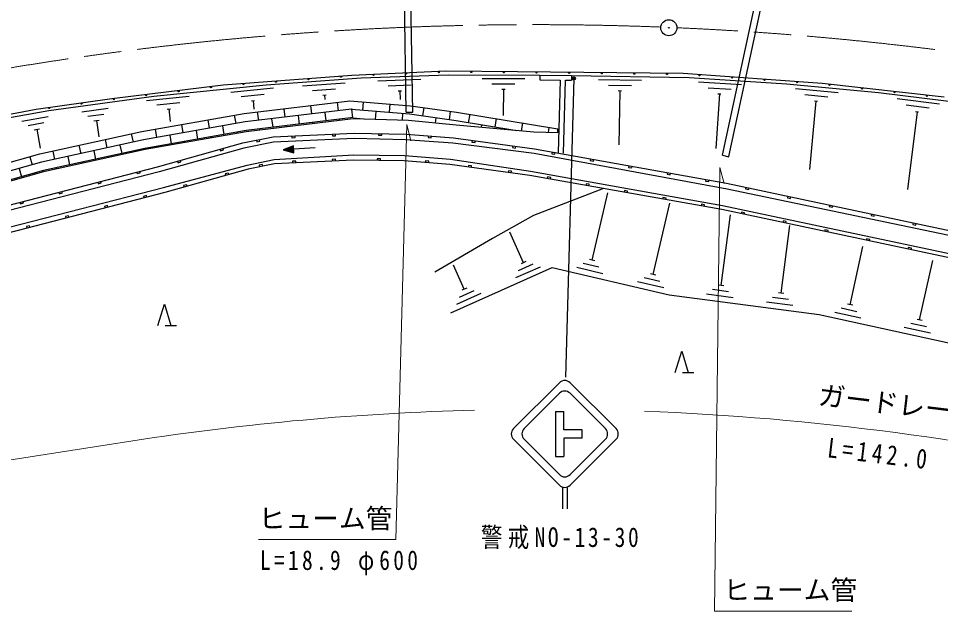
# Model space of a CAD drawing. Units: millimetres, scale not verified. Extents: x 40000 to 680000, y 20000 to 380000.
# Drawn here: x 217191 to 303296, y 259727 to 315492 of the extents above; entities that cross this region are included whole.
import ezdxf
from ezdxf.enums import TextEntityAlignment as Align

# ---------------------------------------------------------------- set-up
doc = ezdxf.new("R2010")
doc.units = ezdxf.units.MM
doc.header["$LTSCALE"] = 1000
doc.linetypes.add('CHAIN', pattern=[18.5, 12, -1.5, 3.5, -1.5])
for name, color, linetype, lineweight in [('M-BGD', 7, 'Continuous', 25), ('M-BMK', 2, 'CHAIN', 13), ('M-BMK-SRVR', 3, 'Continuous', 25), ('M-STR-HTXT', 7, 'Continuous', 13), ('M-STR-STRC', 7, 'Continuous', 25)]:
    doc.layers.add(name, color=color, linetype=linetype, lineweight=lineweight)
doc.styles.add('ＭＳ ゴシック', font='')
doc.styles.get('ＭＳ ゴシック').set_extended_font_data('MS Gothic')

msp = doc.modelspace()

# ---------------------------------------------------------------- linework, layer by layer
at = {"layer": 'M-BGD'}
for p, q in [((253403, 306724), (253107, 325646)), ((254003, 306733), (253707, 325665)), ((282926, 302711), (287430, 323599)), ((283513, 302585), (288014, 323456)), ((248315, 310178), (236293, 309263)), ((257106, 310555), (248315, 310178)), ((263784, 310502), (257106, 310555)), ((279253, 310340), (263784, 310502)), ((265881, 310160), (265876, 309760)), ((268826, 310120), (265881, 310160)), ((268826, 310120), (268820, 309720)), ((292232, 309424), (279253, 310340)), ((236293, 309263), (225899, 307970)), ((243703, 309195), (247697, 309492)), ((250758, 309663), (254760, 309814)), ((251702, 309197), (253853, 309278)), ((260479, 309891), (264484, 309868)), ((261402, 309385), (263555, 309373)), ((271359, 309779), (275363, 309716)), ((272277, 309264), (274429, 309230)), ((280708, 309586), (284705, 309320)), ((303621, 308132), (292232, 309424)), ((237009, 308617), (240995, 309010)), ((237980, 308210), (240122, 308421)), ((244663, 308765), (246810, 308924)), ((245624, 308334), (245924, 308356)), ((245774, 308345), (245804, 307936)), ((252646, 308732), (252947, 308743)), ((252797, 308738), (252827, 307922)), ((262325, 308879), (262626, 308877)), ((262475, 308878), (262461, 306420)), ((273195, 308749), (273495, 308744)), ((273345, 308746), (273264, 303682)), ((281599, 309025), (283747, 308882)), ((282640, 308454), (282302, 303361)), ((282490, 308464), (282790, 308444)), ((289761, 308961), (293749, 308588)), ((290637, 308376), (292780, 308176)), ((225899, 307970), (218832, 307001)), ((229152, 307844), (233138, 308236)), ((230123, 307436), (232265, 307647)), ((238257, 306616), (248143, 307806)), ((238950, 307802), (239249, 307832)), ((239100, 307817), (239178, 307025)), ((246944, 307662), (247040, 306868)), ((248143, 307806), (253798, 307346)), ((249389, 307705), (249324, 306907)), ((251881, 307502), (251816, 306705)), ((291662, 307777), (291064, 301370)), ((291512, 307791), (291811, 307763)), ((299234, 308023), (303209, 307531)), ((300092, 307412), (302229, 307148)), ((218832, 307001), (205099, 304362)), ((223103, 306783), (225579, 307123)), ((223666, 306356), (225152, 306560)), ((228719, 304933), (238257, 306616)), ((231094, 307029), (231393, 307058)), ((231243, 307043), (231358, 305881)), ((248288, 307018), (238353, 305822)), ((239498, 306766), (239594, 305971)), ((241980, 307064), (242076, 306270)), ((244462, 307363), (244558, 306569)), ((245799, 306718), (245895, 305924)), ((248281, 307017), (248377, 306223)), ((248345, 307025), (248288, 307018)), ((253699, 306551), (248293, 306991)), ((250570, 306806), (250509, 306065)), ((253062, 306603), (253012, 305992)), ((253403, 306724), (254003, 306733)), ((258068, 305945), (253699, 306552)), ((253733, 306549), (253699, 306551)), ((253798, 307346), (258096, 306749)), ((255036, 307174), (254926, 306382)), ((257512, 306830), (257402, 306038)), ((258096, 306749), (267549, 305189)), ((259330, 306545), (259199, 305756)), ((301099, 306783), (300199, 299515)), ((300950, 306802), (301248, 306765)), ((217511, 305904), (219972, 306347)), ((218092, 305500), (219568, 305766)), ((224230, 305928), (224725, 305996)), ((224477, 305962), (224687, 304437)), ((238353, 305821), (228858, 304145)), ((234874, 306019), (235013, 305231)), ((237336, 306454), (237475, 305666)), ((248434, 306230), (238448, 305028)), ((248453, 306125), (238462, 304916)), ((240835, 306121), (240930, 305327)), ((243317, 306420), (243412, 305625)), ((244654, 305775), (244666, 305667)), ((247136, 306073), (247148, 305967)), ((249424, 306097), (248443, 306176)), ((253626, 305974), (248453, 306125)), ((249259, 306110), (249258, 306101)), ((258053, 305515), (253626, 305974)), ((256164, 306210), (256096, 305718)), ((263739, 305007), (258068, 305943)), ((261796, 306138), (261666, 305349)), ((264263, 305732), (264138, 304972)), ((218673, 305097), (219165, 305185)), ((218919, 305141), (219235, 303388)), ((219175, 302842), (228719, 304933)), ((238449, 305025), (228998, 303357)), ((238462, 304916), (229017, 303246)), ((229950, 305150), (230089, 304362)), ((232412, 305584), (232551, 304797)), ((233782, 305014), (233921, 304226)), ((236244, 305449), (236383, 304661)), ((237614, 304878), (237633, 304770)), ((239689, 305177), (239703, 305066)), ((242171, 305476), (242185, 305367)), ((260433, 305553), (260392, 305306)), ((262899, 305146), (262889, 305083)), ((266730, 305325), (266649, 304835)), ((267562, 304814), (267549, 305189)), ((228859, 304144), (219347, 302061)), ((225281, 304179), (225452, 303398)), ((227723, 304714), (227894, 303933)), ((228890, 304151), (228859, 304144)), ((231320, 304579), (231459, 303791)), ((232690, 304009), (232710, 303899)), ((235152, 304443), (235172, 304335)), ((238142, 303865), (240978, 304429)), ((240978, 304429), (248534, 304770)), ((248526, 304269), (241001, 303928)), ((253319, 304156), (248526, 304269)), ((248534, 304770), (253403, 304687)), ((257762, 303842), (253319, 304156)), ((253403, 304687), (257807, 304331)), ((257807, 304331), (265369, 303304)), ((228998, 303356), (219518, 301279)), ((229017, 303246), (219542, 301170)), ((220396, 303110), (220568, 302328)), ((222839, 303645), (223010, 302863)), ((224231, 303131), (224402, 302349)), ((226673, 303665), (226844, 302884)), ((228065, 303151), (228089, 303043)), ((229062, 303370), (228998, 303356)), ((230185, 301646), (238142, 303865)), ((230228, 303574), (230248, 303464)), ((238239, 303374), (230320, 301164)), ((241001, 303928), (238239, 303374)), ((244895, 303410), (241898, 303206)), ((265334, 302883), (257762, 303842)), ((265369, 303304), (283317, 300106)), ((209815, 300226), (219175, 302842)), ((218242, 302582), (218458, 301811)), ((221789, 302596), (221960, 301814)), ((225623, 302616), (225647, 302508)), ((238551, 301802), (241073, 302328)), ((241073, 302328), (248500, 302767)), ((248492, 302267), (241091, 301928)), ((253201, 302192), (248492, 302267)), ((248500, 302767), (253241, 302691)), ((253241, 302691), (257538, 302346)), ((257538, 302346), (265000, 301234)), ((283380, 299546), (265334, 302883)), ((282928, 302719), (283511, 302577)), ((208398, 296029), (230185, 301646)), ((219347, 302060), (210031, 299456)), ((217254, 301475), (217469, 300704)), ((220739, 301547), (220763, 301437)), ((223181, 302082), (223205, 301973)), ((230723, 299717), (238551, 301802)), ((238630, 301409), (230858, 299235)), ((241091, 301928), (238630, 301409)), ((257470, 301850), (253201, 302192)), ((264930, 300839), (257470, 301850)), ((230320, 301164), (208523, 295544)), ((219518, 301277), (210246, 298685)), ((219542, 301170), (210276, 298577)), ((218673, 301041), (218703, 300935)), ((219606, 301301), (219518, 301277)), ((282877, 297642), (264930, 300839)), ((265000, 301234), (282948, 298036)), ((208898, 294090), (230723, 299717)), ((283317, 300106), (318449, 292642)), ((230858, 299235), (209023, 293605)), ((270765, 292910), (272234, 299195)), ((318438, 292197), (283380, 299546)), ((276453, 291581), (278010, 298243)), ((282948, 298036), (317997, 290588)), ((282815, 290565), (283681, 297153)), ((317911, 290197), (282877, 297642)), ((264348, 292679), (263071, 295532)), ((288405, 289831), (289234, 296147)), ((294846, 288755), (296041, 294207)), ((264577, 292781), (264120, 292577)), ((271008, 292854), (270521, 292967)), ((301345, 287330), (302564, 292895)), ((258820, 290204), (257817, 292444)), ((265898, 292277), (263616, 291255)), ((265237, 292529), (263868, 291916)), ((271754, 291652), (269320, 292221)), ((271381, 292253), (269921, 292594)), ((277069, 290923), (275609, 291265)), ((276696, 291524), (276210, 291638)), ((259049, 290306), (258592, 290101)), ((277443, 290322), (275008, 290892)), ((283063, 290532), (282568, 290598)), ((260370, 289802), (258088, 288780)), ((259709, 290054), (258340, 289441)), ((283925, 289411), (281446, 289736)), ((283494, 289972), (282007, 290167)), ((289084, 289238), (287596, 289433)), ((288653, 289799), (288157, 289864)), ((289514, 288677), (287035, 289002)), ((295091, 288701), (294602, 288808)), ((295853, 287510), (293411, 288045)), ((295472, 288106), (294007, 288427)), ((230898, 286806), (231938, 286806)), ((301970, 286682), (300505, 287003)), ((301589, 287277), (301100, 287384)), ((302352, 286086), (299909, 286621)), ((279203, 282414), (280243, 282414))]:
    msp.add_line(p, q, dxfattribs=at)
for points in [[(265881, 310160), (257303, 310210), (249197, 309904), (240328, 309246), (229838, 308213), (220027, 306865), (209918, 305044), (209840, 305436)], [(320068, 305187), (313458, 306311), (305840, 307508), (297515, 308538), (288917, 309341), (279836, 309945), (268826, 310120)], [(265876, 309760), (267784, 309734), (267577, 302940)], [(268078, 302925), (268285, 309727), (268820, 309720)], [(267562, 304814), (265326, 304865), (258053, 305515)], [(239413, 304117), (239442, 303970), (239736, 304029), (239707, 304176)], [(242717, 304507), (242724, 304357), (243024, 304371), (243017, 304521)], [(246495, 304678), (246502, 304528), (246802, 304541), (246795, 304691)], [(250818, 304731), (250816, 304581), (251116, 304576), (251118, 304726)], [(255455, 304521), (255443, 304371), (255742, 304347), (255754, 304497)], [(259549, 304094), (259529, 303945), (259826, 303905), (259846, 304054)], [(236008, 303270), (236048, 303125), (236337, 303206), (236297, 303351)], [(263330, 303581), (263310, 303432), (263607, 303392), (263627, 303540)], [(232030, 302161), (232070, 302016), (232359, 302097), (232319, 302241)], [(246791, 302189), (246784, 302339), (246485, 302325), (246492, 302175)], [(250996, 302227), (250999, 302377), (250699, 302381), (250696, 302231)], [(267016, 303010), (266990, 302863), (267285, 302810), (267312, 302958)], [(270606, 302371), (270579, 302223), (270875, 302171), (270901, 302318)], [(240007, 301699), (239976, 301846), (239683, 301784), (239713, 301638)], [(243091, 302019), (243084, 302169), (242784, 302155), (242791, 302006)], [(255485, 302009), (255497, 302158), (255198, 302182), (255186, 302033)], [(259484, 301577), (259504, 301726), (259207, 301766), (259187, 301617)], [(274195, 301731), (274169, 301584), (274464, 301531), (274491, 301679)], [(228225, 301141), (228262, 300996), (228553, 301071), (228515, 301216)], [(236831, 300906), (236791, 301051), (236502, 300970), (236542, 300825)], [(263214, 301072), (263234, 301220), (262937, 301261), (262917, 301112)], [(266873, 300493), (266899, 300641), (266604, 300694), (266577, 300546)], [(277785, 301092), (277758, 300944), (278054, 300892), (278080, 301039)], [(224593, 300205), (224631, 300059), (224921, 300134), (224884, 300280)], [(232945, 299819), (232905, 299964), (232616, 299883), (232656, 299738)], [(270462, 299854), (270488, 300001), (270193, 300054), (270167, 299906)], [(281374, 300452), (281348, 300305), (281643, 300252), (281669, 300400)], [(285122, 299723), (285090, 299576), (285384, 299514), (285415, 299660)], [(220962, 299268), (221000, 299123), (221290, 299198), (221253, 299343)], [(229184, 298803), (229146, 298949), (228856, 298874), (228893, 298728)], [(271831, 299610), (265289, 297084), (261446, 294954), (256074, 291805)], [(274051, 299214), (274078, 299362), (273782, 299414), (273756, 299267)], [(289025, 298893), (288994, 298747), (289287, 298684), (289319, 298831)], [(217331, 298332), (217369, 298187), (217659, 298262), (217622, 298407)], [(225544, 297865), (225507, 298010), (225217, 297935), (225254, 297790)], [(277641, 298575), (277667, 298722), (277372, 298775), (277346, 298627)], [(281230, 297935), (281257, 298083), (280961, 298135), (280935, 297988)], [(292929, 298064), (292898, 297917), (293191, 297855), (293222, 298002)], [(221905, 296927), (221868, 297072), (221577, 296997), (221615, 296852)], [(284970, 297197), (285002, 297344), (284708, 297406), (284677, 297259)], [(296832, 297234), (296801, 297088), (297095, 297025), (297126, 297172)], [(288863, 296370), (288894, 296516), (288601, 296579), (288570, 296432)], [(300736, 296405), (300705, 296258), (300998, 296196), (301029, 296343)], [(218266, 295988), (218229, 296134), (217938, 296059), (217976, 295913)], [(292756, 295542), (292787, 295689), (292493, 295752), (292462, 295605)], [(296648, 294715), (296679, 294862), (296386, 294924), (296355, 294778)], [(300541, 293888), (300572, 294035), (300279, 294097), (300247, 293950)], [(257553, 287993), (267040, 292241), (277943, 289692), (291961, 287851), (348175, 275532), (368944, 270718), (376165, 269868), (406183, 261089), (422184, 253585), (441696, 243673), (454331, 238841)], [(230218, 286806), (230818, 288806), (231418, 286806)], [(278523, 282414), (279123, 284414), (279723, 282414)]]:
    msp.add_lwpolyline(points, dxfattribs=at)
for points in [[(241898, 303206), (242918, 302954), (242874, 303593)], [(242018, 303214), (242874, 303011), (242838, 303530)], [(242138, 303222), (242830, 303069), (242802, 303468)], [(242257, 303230), (242786, 303126), (242767, 303405)], [(242377, 303238), (242742, 303183), (242731, 303343)], [(242537, 303249), (242698, 303240), (242695, 303280)]]:
    msp.add_lwpolyline(points, close=True, dxfattribs=at)
for centre, radius in [((247311, 310052), 50), ((247311, 310052), 30), ((247311, 310052), 10), ((250350, 310216), 50), ((250350, 310216), 30), ((250350, 310216), 10), ((253393, 310346), 50), ((253393, 310346), 30), ((253393, 310346), 10), ((256436, 310477), 50), ((256436, 310477), 30), ((256436, 310477), 10), ((259478, 310486), 50), ((259478, 310486), 30), ((259478, 310486), 10), ((262523, 310462), 50), ((262523, 310462), 30), ((262523, 310462), 10), ((265569, 310433), 50), ((265569, 310433), 30), ((265569, 310433), 10), ((268614, 310401), 50), ((268614, 310401), 30), ((268614, 310401), 10), ((271660, 310369), 50), ((271660, 310369), 30), ((271660, 310369), 10), ((274705, 310337), 50), ((274705, 310337), 30), ((274705, 310337), 10), ((277750, 310306), 50), ((277750, 310306), 30), ((277750, 310306), 10), ((280789, 310181), 50), ((280789, 310181), 30), ((280789, 310181), 10), ((283827, 309967), 50), ((283827, 309967), 30), ((235172, 309073), 50), ((238201, 309358), 50), ((238201, 309358), 30), ((238201, 309358), 10), ((241238, 309589), 50), ((241238, 309589), 30), ((241238, 309589), 10), ((244274, 309820), 50), ((244274, 309820), 30), ((244274, 309820), 10), ((283827, 309967), 10), ((286865, 309753), 50), ((286865, 309753), 30), ((286865, 309753), 10), ((289903, 309539), 50), ((289903, 309539), 30), ((289903, 309539), 10), ((292936, 309294), 50), ((292936, 309294), 30), ((292936, 309294), 10), ((229127, 308321), 50), ((229127, 308321), 30), ((229127, 308321), 10), ((232150, 308697), 50), ((232150, 308697), 30), ((232150, 308697), 10), ((235172, 309073), 30), ((235172, 309073), 10), ((295962, 308951), 50), ((295962, 308951), 30), ((295962, 308951), 10), ((298988, 308607), 50), ((298988, 308607), 30), ((298988, 308607), 10), ((302014, 308264), 50), ((302014, 308264), 30), ((302014, 308264), 10), ((223088, 307534), 50), ((223088, 307534), 30), ((223088, 307534), 10), ((226105, 307946), 50), ((226105, 307946), 30), ((226105, 307946), 10), ((220071, 307120), 50), ((220071, 307120), 30), ((220071, 307120), 10)]:
    msp.add_circle(centre, radius, dxfattribs=at)
at = {"layer": 'M-BMK'}
for start, end in [(87.76599, 106.81396), (68.72852, 87.48169)]:
    msp.add_arc((265490, 14914), 300000, start, end, dxfattribs=at)
at = {"layer": 'M-BMK-SRVR'}
for radius in [750, 30]:
    msp.add_circle((277924, 314626), radius, dxfattribs=at)
at = {"layer": 'M-STR-HTXT'}
for p, q in [((253448, 305583), (253829, 304072)), ((282680, 301574), (283082, 300069)), ((212632, 273684), (227867, 276045))]:
    msp.add_line(p, q, dxfattribs=at)
for points in [[(253448, 305583), (252446, 266829), (239612, 266829)], [(282680, 301574), (282179, 260148), (295012, 260148)]]:
    msp.add_lwpolyline(points, dxfattribs=at)
for start, end in [(91.45715, 98.80676), (77.02893, 87.82129)]:
    msp.add_arc((266143, 28992), 250000, start, end, dxfattribs=at)
at = {"layer": 'M-STR-STRC'}
for p, q in [((269049, 309884), (268260, 281992)), ((267711, 281476), (263417, 277182)), ((268701, 281476), (272995, 277182)), ((264407, 277182), (267711, 280486)), ((268701, 280486), (272005, 277182)), ((267333, 278786), (267333, 274586)), ((267333, 278786), (268117, 278786)), ((268117, 277078), (268117, 278786)), ((269825, 277078), (268117, 277078)), ((269825, 276294), (269825, 277078)), ((263417, 276192), (267711, 271898)), ((264407, 276192), (267711, 272888)), ((269825, 276294), (268117, 276294)), ((268117, 276294), (268117, 274586)), ((272995, 276192), (268701, 271898)), ((268701, 272888), (272005, 276192)), ((267333, 274586), (268117, 274586)), ((267996, 271703), (267996, 269687)), ((268416, 271664), (268416, 269687))]:
    msp.add_line(p, q, dxfattribs=at)
for radius in [150, 90, 30]:
    msp.add_circle((269049, 309884), radius, dxfattribs=at)
for centre, start, end in [((268206, 280981), 45, 135), ((268206, 279991), 44.99988, 135), ((263912, 276687), 135, 225), ((264902, 276687), 135, 225), ((271510, 276687), 315.00012, 44.99988), ((272500, 276687), 315, 45), ((268206, 273383), 225, 315.00012), ((268206, 272393), 225, 315)]:
    msp.add_arc(centre, 700, start, end, dxfattribs=at)

# ---------------------------------------------------------------- texts
at = {"layer": 'M-STR-HTXT', "style": 'ＭＳ ゴシック'}
msp.add_text('ガードレール', height=1833, rotation=353.1, dxfattribs=at).set_placement((291731, 278900), align=Align.BOTTOM_LEFT)
for p in [(239612, 267329), (283012, 260648)]:
    msp.add_text('ヒューム管', height=1833, dxfattribs=at).set_placement(p, align=Align.BOTTOM_LEFT)
at = {"layer": 'M-STR-HTXT', "insert": (292657, 274490), "char_height": 1833, "attachment_point": 7, "rotation": 353.2, "style": 'ＭＳ ゴシック'}
msp.add_mtext('\\T1.39;\\W0.8;L=142.0', dxfattribs=at)
at = {"layer": 'M-STR-HTXT', "insert": (239751, 263489), "char_height": 1833, "attachment_point": 7, "style": 'ＭＳ ゴシック'}
msp.add_mtext('\\T1.31;\\W0.8;L=18.9\\~φ600', dxfattribs=at)
at = {"layer": 'M-STR-STRC', "insert": (260383, 265928), "char_height": 1833, "attachment_point": 7, "style": 'ＭＳ ゴシック'}
msp.add_mtext('\\T1.25;\\W0.8;警戒NO-13-30', dxfattribs=at)

doc.saveas('drawing.dxf')
